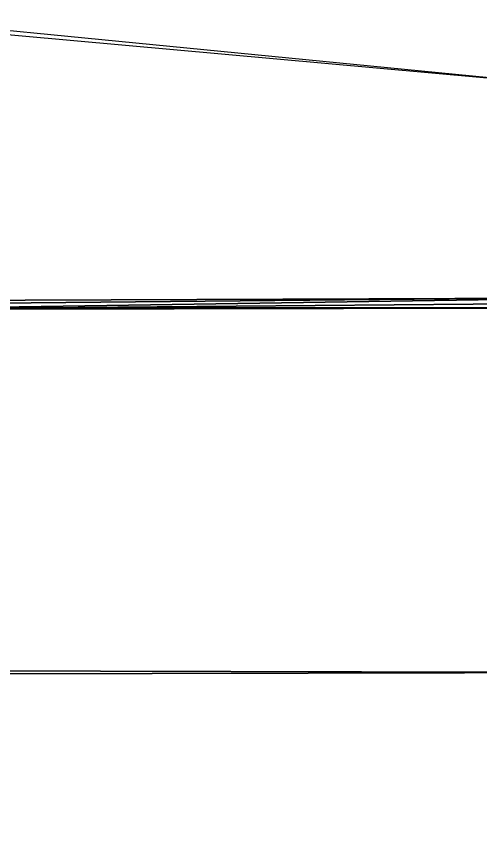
# Model space of a CAD drawing. Extents: x -1726 to 1721, y -2579 to 1769.
# Drawn here: x 385.8 to 651.5, y -93.6 to 385 of the extents above; entities that cross this region are included whole.
import ezdxf

# ---------------------------------------------------------------- set-up
doc = ezdxf.new("R2010")
doc.units = 0

msp = doc.modelspace()

# ---------------------------------------------------------------- linework, layer by layer
at = {"layer": '160013', "color": 1}
for points in [[(1033, 313, -829), (300, 385, -876), (294, 220, -861), (1033, 227, -821)], [(1032, 316, -826), (1033, 313, -829), (300, 385, -876), (300, 382, -876)], [(1031, 225, -840), (292, 222, -898), (300, 382, -876), (1032, 316, -826)], [(1031, 225, -840), (1033, 227, -821), (294, 220, -861), (292, 222, -898)], [(292, 222, -898), (1031, 225, -840), (1033, 227, -821), (294, 220, -861)]]:
    msp.add_3dface(points, dxfattribs=at)
at = {"layer": '27577', "color": 1}
for points in [[(287, 217, -859), (284, 8, -847), (732, 9, -836), (738, 224, -845)], [(284, 218, -893), (285, 217, -873), (738, 221, -863), (734, 218, -870)], [(285, 217, -873), (287, 217, -859), (738, 224, -845), (738, 221, -863)], [(284, 10, -911), (284, 218, -893), (734, 218, -870), (733, 9, -880)], [(1717, 219, -806), (287, 217, -859), (285, 217, -873), (1716, 220, -821)], [(285, -199, -913), (284, 10, -911), (733, 9, -880), (734, -168, -880)], [(284, 8, -847), (285, -199, -843), (734, -173, -846), (732, 9, -836)]]:
    msp.add_3dface(points, dxfattribs=at)

doc.saveas('drawing.dxf')
